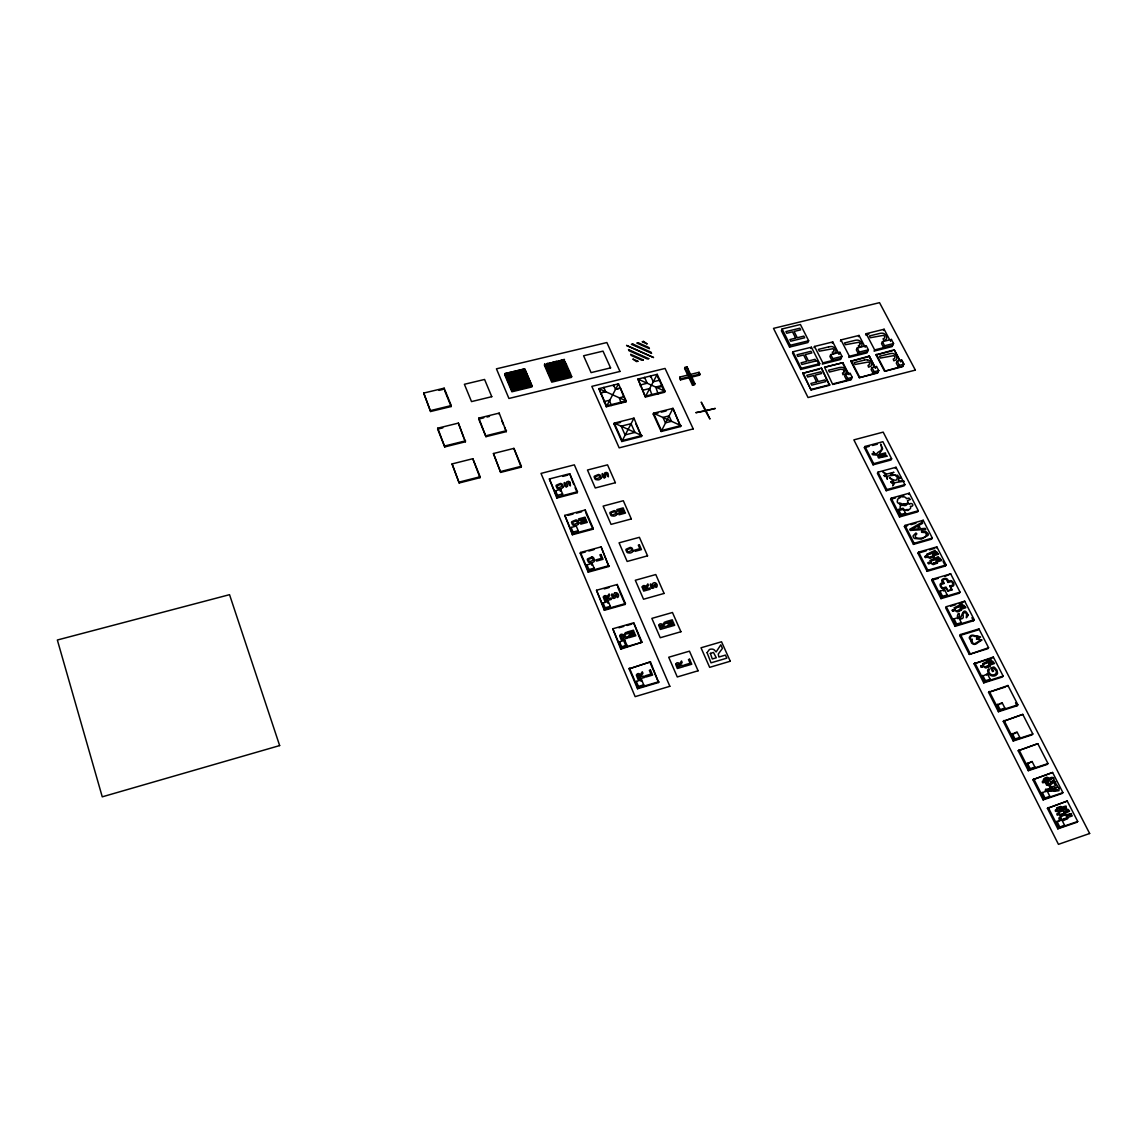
<?xml version="1.0" encoding="UTF-8"?>
<svg xmlns="http://www.w3.org/2000/svg" width="1147" height="1147" viewBox="0 0 1147 1147"><rect width="100%" height="100%" fill="white"/><g stroke="black" fill="none" stroke-linecap="round" stroke-linejoin="round"><path stroke-width="1.5" d="M624.312 636.628L626.19 633.961L625.559 632.47L623.524 635.424L622.85 634.649A1.692 1.491 18.8 0 0 621.688 634.234L621.33 634.262A2.767 2.437 18.8 0 0 620.699 634.434L619.753 635.452M423.716 393.063L430.598 411.515L451.129 406.54L451.244 405.565L444.176 388.173L423.716 393.063L430.598 411.515M437.652 429.136L437.753 428.175L458.37 423.114L465.424 441.781L444.764 446.929L437.652 429.136L442.814 427.874M444.176 388.173L444.075 389.148L438.957 390.381M444.764 446.929L437.753 428.175M452.061 463.933L459.187 482.987L479.991 477.682L480.134 476.751L472.808 458.714L452.061 463.933L459.187 482.987M458.37 423.114L463.632 437.337M472.808 458.714L479.991 477.682M478.7 419.056L478.844 418.096L499.189 413.106L506.343 431.616L485.955 436.677L478.7 419.056L483.79 417.809M485.955 436.677L478.844 418.096M499.031 414.067L499.189 413.106M493.425 453.524L500.666 472.406L521.182 467.173L521.369 466.241L513.899 448.377L493.425 453.524L500.666 472.406M902.345 508.695L904.338 509.583A1.534 1.262 26.7 0 1 903.191 509.469M513.899 448.377L521.182 467.173M549.384 478.959L556.84 498.027L577.228 492.694L577.471 491.748L569.729 473.711L549.384 478.959L557.055 497.081L577.471 491.748M555.134 492.536L555.549 490.744L560.668 489.411L562.604 493.956L562.173 495.748M556.84 498.027L557.471 495.303L555.549 490.744M560.238 491.203L560.668 489.411M569.729 473.711L573.715 484.507M564.797 515.376L572.382 534.76L592.913 529.24L593.157 528.323L585.285 509.956L564.797 515.376L572.611 533.828L593.157 528.323M600.584 393.88L600.827 392.876L605.731 391.672M603.566 388.403L603.824 387.399L605.731 391.715L600.813 392.919M570.647 529.197L571.091 527.462L576.253 526.086L578.217 530.717L577.758 532.452M604.397 402.454L604.655 401.45L609.573 400.246L611.236 405.536M572.382 534.76L573.056 532.093L571.091 527.462M606.319 406.755L618.477 383.844L626.19 400.92L625.932 401.88L606.319 406.755L598.906 388.647L618.477 383.844L618.219 384.818M613.344 386.009L613.602 385.005L615.509 389.306L620.398 388.102M585.027 510.888L585.285 509.956M614.032 424.06L614.29 423.114L633.976 418.153L641.546 436.491L621.817 441.509L614.032 424.06L620.584 422.411M580.253 553.37L580.497 552.467L601.114 546.875L608.871 566.475L588.21 572.167L580.253 553.37L585.4 551.979M621.029 403.099L619.38 397.808L624.269 396.604L623.997 397.608L620.398 388.059L615.523 389.263M586.461 566.561L586.934 564.869L592.124 563.435L594.132 568.166L593.644 569.844M621.817 441.509L633.976 418.153L633.703 419.099M640.298 385.865L640.585 384.862L645.403 397.034L664.758 392.231L665.059 391.27L657.217 374.338L637.904 379.069L645.403 397.034M588.21 572.167L588.941 569.586L586.934 564.869M644.284 378.41L644.571 377.406L647.238 383.256M591.637 565.141L592.124 563.435M642.721 391.184L643.008 390.181L649.675 388.532L652.07 395.385M601.114 546.875L608.871 566.475M650.306 376.933L650.607 375.929L653.274 381.779L659.912 380.101L659.611 381.105L657.604 376.761M656.93 375.313L657.217 374.338L645.689 396.073L665.059 391.27L637.904 379.069L640.571 384.905L647.238 383.227M596.497 590.261L604.34 610.29L625.144 604.426L625.43 603.551L617.258 584.483L596.497 590.261L604.612 609.43L625.43 603.551M658.12 393.88L655.726 387.041L662.364 385.392L662.063 386.396L658.751 387.213M653.245 414.182L653.532 413.235L672.959 408.346L680.63 426.512L661.159 431.487L653.245 414.182L658.106 412.963M602.576 604.612L603.078 602.978L608.311 601.501L610.347 606.319L609.831 607.953M604.34 610.29L605.114 607.795L603.078 602.978M661.159 431.487L672.959 408.346L680.63 426.512M607.795 603.15L608.311 601.501M679.97 377.005L680.458 379.901L699.541 375.184L699.899 374.08L699.053 372.302L679.97 377.005L680.458 379.901M687.913 375.499L684.63 368.502L684.974 367.398L687.01 366.911L694.939 383.715L694.58 384.818L692.544 385.32L688.573 376.89M616.971 585.357L617.258 584.483M689.29 373.607L687.01 366.911M692.544 385.32L692.903 384.216L684.974 367.398M612.799 628.771L620.771 649.145L642.033 642.248L633.689 622.807L612.799 628.771L621.072 648.299L642.033 642.248M699.053 372.302L699.541 375.184M675.769 663.984L676.701 662.952A2.781 2.452 22.5 0 1 677.332 662.78L677.676 662.751A1.692 1.491 22.5 0 1 678.694 663.052L679.526 663.941L681.504 660.944L682.164 662.464L680.329 665.059A2.853 2.509 22.8 0 0 680.515 665.805L683.397 665.26L683.956 666.55L677.332 668.5L675.712 664.357M618.993 643.41L619.538 641.818L624.8 640.298L626.879 645.202L626.319 646.779L624.24 641.89L624.8 640.298M620.771 649.145L621.617 646.722L619.538 641.818M633.689 622.807L641.03 641.46M658.808 625.015L659.74 623.997A2.753 2.409 20.6 0 1 660.371 623.825L660.715 623.796A1.677 1.462 20.6 0 1 661.719 624.097L662.536 624.972L664.529 622.047L665.174 623.538L663.339 626.162A2.824 2.466 20.9 0 0 663.511 626.792L666.364 626.276L666.923 627.538L660.342 629.431L658.765 625.373M636.456 674.837L637.402 673.791A2.796 2.495 20.7 0 1 638.047 673.604L638.406 673.576A1.706 1.52 20.7 0 1 639.424 673.877L640.255 674.78L642.291 671.755L642.951 673.289L641.058 676.013A2.868 2.552 21 0 0 641.245 676.658L644.155 676.113L644.7 677.404L637.99 679.397L636.399 675.21M642.177 586.762L643.094 585.773A2.724 2.366 19 0 1 643.725 585.601L644.069 585.587A1.663 1.448 18.9 0 1 645.058 585.873L645.876 586.734L647.854 583.88L648.485 585.328L646.65 587.809A2.796 2.423 19.2 0 0 646.836 588.526L649.661 588.024L650.206 589.257L643.668 591.092L642.119 587.121M629.115 668.844L650.449 661.862L658.622 682.494L637.531 688.745L629.115 668.844L650.449 661.862M603.365 596.827L604.297 595.823A2.738 2.394 17.2 0 1 604.942 595.651L605.286 595.637M635.725 682.938L636.298 681.404L641.603 679.841L643.725 684.845L643.137 686.365M637.531 688.745L638.42 686.408L636.298 681.404M641.015 681.375L641.603 679.841M782.096 328.96L781.394 330.766L789.566 347.068L807.918 342.552L808.664 340.759L800.42 324.501L782.096 328.96L790.283 345.276L789.566 347.068M793.007 351.771L792.52 352.975L800.792 369.463L819.216 364.846L819.732 363.656L811.402 347.226L793.007 351.771L801.28 368.273L800.792 369.463M810.9 348.43L811.402 347.226M802.714 373.32L821.424 368.072L829.568 385.277L811.072 389.98L802.714 373.32L819.488 369.105M813.997 347.656L814.499 346.451L832.765 341.935L838.873 353.835M811.072 389.98L802.972 372.703M814.499 346.451L822.843 362.882L822.327 364.072L840.622 359.484L841.998 356.402L839.891 352.301L830.729 354.581L829.912 356.473L832.005 360.588L832.837 358.696L830.729 354.581M821.424 368.072L829.568 385.277M832.235 343.154L832.765 341.935M824.564 367.284L842.887 362.681L824.564 367.284L832.722 384.474L851.088 379.8L852.221 377.334L850.099 373.176L845.511 374.338L844.651 376.216L846.773 380.36L847.633 378.496L852.221 377.334M840.421 341.118L840.952 339.913L859.046 335.44L865.211 347.269M839.045 354.194L839.891 352.301M867.519 351.699L849.368 356.244L848.823 357.434L866.96 352.889L868.394 349.806L866.257 345.72L857.196 347.985L856.322 349.878L858.443 353.964L859.318 352.072L868.394 349.806M858.501 336.659L859.046 335.44M876.466 366.51L878.717 370.596L877.512 373.076L859.318 377.707L850.816 361.233L869.254 356.057L875.476 368.001M889.542 339.526L884.108 329.246L866.171 333.691L865.612 334.895L868.867 334.092M869.254 356.057L874.258 367.155M859.318 377.707L877.813 372.474M892.653 345.405L874.659 349.907L874.086 351.111L892.065 346.595L893.556 343.512L891.42 339.455L882.43 341.691L881.527 343.598L883.663 347.656L884.566 345.763L893.556 343.512M883.534 330.465L884.108 329.246M900.768 361.993L901.714 360.115L903.865 364.216L899.363 365.348L898.431 367.226L896.266 363.126L897.198 361.248L901.714 360.115L903.879 364.216L902.632 366.696L884.581 371.284L876.021 354.896L894.302 349.763L899.793 360.144M876.566 366.481L872.021 367.628L871.118 369.506L873.268 373.621L874.172 371.757L878.717 370.596M890.502 341.362L891.42 339.455M877.355 373.119L878.616 370.624M884.581 371.284L902.933 366.079M705.376 410.941L715.298 408.432L695.813 412.691L705.376 410.941L709.95 419.042L706.05 410.769M864.365 447.66L864.967 446.484L882.889 441.71L891.663 458.814L891.033 459.99L873.082 464.836L864.365 447.66L869.254 446.369M873.082 464.836L873.684 463.66L891.663 458.814M878 472.163L877.383 473.324L886.215 490.715L904.252 485.755L904.897 484.608L896.008 467.273L878 472.163L886.846 489.568L886.215 490.715M895.363 468.435L896.008 467.273M890.588 499.318L891.219 498.185L909.299 493.181L918.303 510.745L917.643 511.877L899.52 516.953L890.588 499.318L895.506 497.956M904.768 514.544L905.557 513.168L903.047 508.236L898.445 509.512L897.671 510.888L902.259 509.612M908.639 494.328L909.299 493.181M899.52 516.953L900.969 514.458L905.557 513.168M904.381 526.516L905.04 525.398L923.192 520.265L932.325 538.072L931.636 539.176L913.442 544.381L904.381 526.516L907.678 525.584M922.518 521.398L923.192 520.265M913.442 544.381L914.116 543.277L932.325 538.072M917.93 553.227L918.604 552.123L936.841 546.89L946.103 564.926L945.4 566.016L927.12 571.335L917.93 553.227L926.217 550.847M936.153 547.979L936.841 546.89M927.12 571.335L927.808 570.26L946.103 564.926M931.679 580.296L932.368 579.221L950.691 573.858L960.068 592.153L959.336 593.214L940.984 598.648L931.679 580.296L938.332 578.346M950.691 573.858L944.985 576.396M939.092 592.454L939.952 591.164L944.598 589.787L947.221 594.935L946.347 596.225M943.737 591.078L944.598 589.787M940.984 598.648L942.562 596.311L947.221 594.935M946.318 606.691L945.601 607.738L955.05 626.348L973.473 620.771L974.219 619.738L964.713 601.2L946.318 606.691L955.781 625.316L974.219 619.738M964.713 601.2L958.964 603.752M953.128 620.097L954.017 618.85L958.677 617.444L961.329 622.649L960.44 623.896M1045.892 791.745L1047.268 790.197L1045.964 788.935L1045.204 790.326L1047.082 790.727L1049.835 796.348L1048.774 797.409M957.788 618.692L958.677 617.444M955.05 626.348L956.655 624.054L961.329 622.649M959.724 635.553L960.455 634.535L978.936 628.914L988.571 647.711L987.796 648.715L969.287 654.421L959.724 635.553L978.176 629.947L978.936 628.914M969.287 654.421L988.571 647.711M974.032 663.755L993.345 657.016L1003.123 676.07L1002.335 677.045L983.739 682.881L974.032 663.755L990.879 658.536M992.571 658.02L993.345 657.016M981.789 676.544L987.438 673.877L990.162 679.239L989.216 680.429M986.492 675.081L987.438 673.877M983.739 682.881L985.445 680.716L990.162 679.239M988.542 692.344L1007.955 685.49L1017.876 704.817L1017.059 705.778L998.392 711.742L988.542 692.344L1005.46 687.01M1007.166 686.48L1007.955 685.49M1003.912 709.276L1004.887 708.115L1002.12 702.681L996.428 705.362L999.567 704.358M1001.145 703.857L1002.12 702.681M998.392 711.742L1000.141 709.635L1004.887 708.115M1003.252 721.348L1022.78 714.38L1032.83 733.98L1031.999 734.912L1013.231 741.019L1003.252 721.348L1022.78 714.38M1018.808 738.539L1019.812 737.406L1017.002 731.901L1011.253 734.582L1016.013 733.033M1013.231 741.019L1015.052 738.955L1019.812 737.406M1018.178 750.74L1037.806 743.672L1048 763.544L1047.139 764.447L1028.3 770.698L1018.178 750.74L1037.806 743.672M1032.099 761.536L1026.307 764.203L1032.099 761.536L1034.938 767.114L1033.92 768.218M1028.3 770.698L1030.164 768.705L1034.938 767.114M1032.859 779.673L1052.588 772.476L1062.925 792.634L1062.036 793.509L1043.125 799.889L1032.859 779.673L1052.588 772.476M1041.103 793.351L1046.953 790.684M1043.125 799.889L1045.032 797.968L1049.835 796.348M1047.412 808.348L1067.24 801.05L1077.721 821.467L1076.804 822.313L1057.821 828.851L1047.412 808.348L1067.24 801.05M1063.513 826.356L1064.602 825.338L1061.678 819.589L1055.785 822.27L1058.996 821.166M1060.602 820.621L1061.678 819.589M1057.821 828.851L1059.785 826.987L1064.602 825.338M869.211 364.803L868.91 365.018A6.825 5.405 22.7 0 1 868.021 365.434L868.566 367.198L870.516 366.409A3.986 3.154 22.8 0 0 871.419 365.477A3.24 2.552 22.8 0 0 871.663 364.359A4.244 3.355 22.8 0 0 871.577 363.8A5.032 3.986 22.8 0 0 871.476 363.398L871.304 362.968A7.484 5.936 22.7 0 0 871.017 362.395A5.678 4.502 22.8 0 0 869.512 360.631A3.627 2.868 22.8 0 0 867.347 359.814M843.676 372.388L843.475 372.531A6.853 5.463 22.1 0 1 842.486 373.019L843.002 374.797L844.995 373.994A4 3.183 22.3 0 0 845.898 373.062A3.24 2.581 22.3 0 0 846.156 371.929A4.258 3.398 22.2 0 0 846.085 371.37A5.061 4.029 22.2 0 0 845.97 370.954L845.812 370.538A7.527 5.993 22.2 0 0 845.525 369.951A5.706 4.545 22.2 0 0 844.006 368.187A3.642 2.896 22.2 0 0 841.855 367.355A9.577 7.628 22.3 0 0 838.772 367.7L828.521 370.252L829.439 372.044L840.679 369.248L842.973 369.549A1.936 1.548 22.2 0 1 843.633 370.123L843.92 370.596M859.519 345.061L859.218 345.276A6.796 5.348 22.1 0 1 858.343 345.691L858.859 347.441L860.823 346.666A3.971 3.126 22.2 0 0 861.712 345.734A3.212 2.538 22.3 0 0 861.956 344.63A4.23 3.326 22.2 0 0 861.884 344.071A5.004 3.943 22.2 0 0 861.77 343.67L861.612 343.254A7.456 5.878 22.2 0 0 861.325 342.681A5.649 4.459 22.2 0 0 859.82 340.946A3.613 2.853 22.2 0 0 857.684 340.129A9.491 7.484 22.3 0 0 854.644 340.458L844.507 342.939L845.425 344.702L858.816 342.279A1.921 1.52 22.2 0 1 859.461 342.838L859.748 343.311M833.511 351.541L833.209 351.756A6.825 5.405 21.5 0 1 832.321 352.158L832.837 353.921L834.815 353.133A3.986 3.154 21.6 0 0 835.719 352.201A3.226 2.552 21.7 0 0 835.977 351.097A4.244 3.355 21.6 0 0 835.905 350.538A5.032 3.986 21.6 0 0 835.805 350.136L835.647 349.72A7.484 5.936 21.6 0 0 835.36 349.132A5.678 4.502 21.6 0 0 833.855 347.383A3.627 2.868 21.6 0 0 831.704 346.566A9.52 7.556 21.7 0 0 828.636 346.896M614.706 592.999L615.695 592.712A1.649 1.434 17.7 0 1 616.283 592.755L616.441 592.798A2.165 1.878 17.7 0 1 617.731 593.63C619.681 594.763 617.903 599.48 616.513 596.612A2.609 2.28 17.6 0 0 616.885 596.383C617.616 592.612 614.276 594.433 615.222 597.687A1.864 1.62 17.6 0 1 614.663 598.161A2.079 1.807 17.6 0 1 614.032 598.347A1.721 1.505 17.6 0 1 613.229 598.304M1062.509 810.958C1066.81 807.961 1073.277 809.739 1063.627 812.004C1076.976 808.649 1064.344 813.868 1060.674 814.212A2.208 1.85 40.3 0 0 1059.713 815.13L1058.294 811.187L1063.04 809.667L1059.341 811.961L1061.735 811.23M1060.402 807.631C1077.277 802.226 1050.494 813.653 1065.921 807.345C1069.018 809.954 1058.939 808.191 1058.523 810.155A2.093 1.749 40.1 0 0 1057.634 810.986L1056.573 807.846L1060.875 806.47L1057.505 808.549L1059.699 807.875M1077.721 821.467L1058.71 828.005L1048.286 807.488M1062.925 792.634L1043.985 799.029L1033.705 778.784M1048 763.544L1029.146 769.795L1019.009 749.823M1032.83 733.98L1014.063 740.087L1004.055 720.402M1017.876 704.817L999.18 710.796L989.316 691.383M1003.123 676.07L984.513 681.906L974.792 662.751M950.619 606.247L955.623 604.741M638.42 686.408L643.725 684.845M960.068 592.153L941.701 597.601L932.368 579.221M658.952 681.676L637.847 687.942L629.416 668.027M621.617 646.722L626.879 645.202M929.529 549.886L934.504 548.467M618.936 627.782L623.767 626.405M626.979 625.488L631.796 624.111M605.114 607.795L610.347 606.319M910.976 524.652L915.923 523.247M918.303 510.745L900.18 515.82L891.219 498.185M604.211 588.913L609 587.579M898.789 497.052L903.721 495.69M588.941 569.586L594.132 568.166M609.143 565.586L588.454 571.278L580.497 552.467M886.846 489.568L904.897 484.608M588.841 551.047L593.988 549.642M573.056 532.093L578.217 530.717M872.509 445.495L877.383 444.19M567.98 515.404L573.099 514.042M576.511 513.139L581.629 511.791M557.471 495.303L562.604 493.956M562.733 476.421L567.808 475.102M459.316 482.055L480.134 476.751M500.823 471.489L521.369 466.241M811.345 389.378L829.84 384.675M832.994 383.872L851.361 379.198M850.816 361.233L868.967 356.674M876.021 354.896L892.366 350.796M864.279 360.129L854.142 362.667L855.06 364.459L868.494 361.993A1.936 1.534 22.8 0 1 869.139 362.552L869.44 363.04M661.332 412.146L666.192 410.927M832.837 358.696L841.998 356.402M801.28 368.273L819.732 363.656M822.843 362.882L841.152 358.294M828.621 346.867L818.428 349.391L819.331 351.183L832.822 348.731A1.936 1.534 21.6 0 1 833.482 349.305L833.769 349.778M444.878 445.968L465.553 440.835M486.099 435.731L506.515 430.655M692.903 384.216L694.939 383.715M790.283 345.276L808.664 340.759M688.931 375.8L690.967 375.298M680.802 378.797L699.899 374.08M486.973 417.035L489.511 416.404M684.63 368.502L686.652 368.015M430.698 410.54L451.244 405.565M925.93 555.564C928.683 554.933 927.177 560.41 925.93 555.564M1050.666 787.028L1050.122 787.745M591.709 557.084L587.522 558.933A2.695 2.323 15.8 0 0 587.336 559.722L588.325 561.987A3.326 2.882 15.9 0 0 589.243 562.546L591.451 562.761A7.412 6.409 15.8 0 0 592.555 562.474L593.745 561.858A3.24 2.796 15.9 0 0 594.332 561.198L594.461 560.94A2.695 2.323 15.9 0 0 594.648 560.152L593.716 557.972A2.638 2.28 15.9 0 0 592.97 557.442M566.475 486.715A1.807 1.534 14 0 1 565.614 486.658A1.979 1.677 14 0 1 564.869 486.299L564.023 483.002A1.979 1.677 13.9 0 1 564.625 482.529L566.016 485.597L566.374 482.787A1.936 1.649 14 0 1 566.489 482.357L566.733 481.969A1.878 1.591 14 0 1 567.134 481.697L568.095 481.425A1.606 1.362 14 0 1 568.668 481.468L568.812 481.511M1050.681 787.028L1051.254 789.81L1049.19 791.029L1052.1 790.828L1048.516 791.315L1047.612 788.95L1049.62 788.433L1048.501 790.125L1050.179 789.265L1050.122 788.032M523.849 369.047L525.082 369.592M522.444 369.377L525.598 370.796M521.039 369.721L526.115 372.001M519.634 370.051L526.631 373.205M518.229 370.395L527.147 374.424M516.81 370.725L527.677 375.628M515.404 371.069L528.193 376.833M513.999 371.399L528.71 378.037M512.58 371.743L529.226 379.241M511.175 372.072L529.742 380.46M509.755 372.417L530.258 381.664M508.35 372.746L530.789 382.883M506.931 373.09L531.305 384.087M505.512 373.42L531.821 385.306M505.067 374.194L531.376 386.08M505.583 375.413L529.971 386.424M506.085 376.617L528.552 386.768M506.601 377.822L527.147 387.113M507.117 379.04L525.727 387.442M507.634 380.245L524.322 387.786M508.135 381.464L522.903 388.13M508.651 382.682L521.484 388.475M509.168 383.887L520.078 388.819M509.684 385.105L518.659 389.163M510.2 386.324L517.24 389.507M510.716 387.543L515.82 389.851M511.232 388.761L514.401 390.195M511.748 389.98L512.981 390.539M651.209 587.852L650.249 584.397A2.022 1.749 19.3 0 1 650.851 583.88L652.199 587.092L652.629 584.138A1.979 1.721 19.4 0 1 652.729 583.68L652.973 583.278A1.921 1.663 19.4 0 1 653.36 582.991L654.335 582.69A1.634 1.419 19.4 0 1 654.923 582.733L655.066 582.776A2.108 1.821 19.4 0 1 656.256 583.479C658.278 584.54 656.715 589.415 655.181 586.561A2.595 2.251 19.4 0 0 655.554 586.332C656.342 582.647 653.001 584.526 653.919 587.608A1.85 1.606 19.3 0 1 653.374 588.081A2.065 1.792 19.3 0 1 652.758 588.282A1.706 1.491 19.3 0 1 651.955 588.225M612.484 597.931L611.552 594.433A2.036 1.778 17.6 0 1 612.154 593.917L613.487 597.157L613.946 594.16A1.993 1.735 17.7 0 1 614.075 593.702L614.319 593.3A1.993 1.735 17.7 0 1 614.792 592.927M570.073 482.313C571.521 492.737 567.966 476.263 567.665 485.955A1.807 1.534 14 0 1 567.005 486.543A2.022 1.706 14 0 1 566.403 486.729M894.101 349.821L899.592 360.201M897.198 361.248L899.363 365.348M882.43 341.691L884.566 345.763M866.171 333.691L874.659 349.907M876.308 354.28L884.882 370.667M869.096 356.086L875.319 368.029M872.021 367.628L874.172 371.757M857.196 347.985L859.318 352.072M840.952 339.913L849.368 356.244M851.103 360.617L859.605 377.105M842.887 362.681L849.052 374.696M842.615 363.284L848.006 373.807M943.092 561.514L945.4 566.016M971.896 617.688L973.473 620.771M1015.539 702.81L1017.059 705.778M845.511 374.338L847.633 378.496M898.445 509.512L900.969 514.458M939.952 591.164L942.562 596.311M954.017 618.85L956.655 624.054M982.721 675.354L985.445 680.716M997.388 704.186L1000.141 709.635M1012.242 733.449L1015.052 738.955M1027.325 763.113L1030.164 768.705M1042.15 792.29L1045.032 797.968M1056.86 821.238L1059.785 826.987M864.967 446.484L873.684 463.66M905.04 525.398L914.116 543.277M918.604 552.123L927.808 570.26M960.455 634.535L970.047 653.417M816.951 360.373L819.216 364.846M627.38 551.004L627.237 550.675A1.649 1.419 17.6 0 1 627.595 549.341L630.334 548.581A1.677 1.448 17.6 0 1 631.596 549.313A1.835 1.577 17.6 0 1 631.825 549.786L631.868 549.943A1.491 1.276 17.6 0 1 631.854 550.417L628.728 551.893A1.692 1.448 17.6 0 1 627.366 550.99M690.609 376.402L693.921 383.413M689.533 374.653L690.365 376.431M705.763 410.167L701.218 402.11L705.09 410.339M660.228 382.424L664.084 390.769M624.642 399.027L625.932 401.88M635.839 423.845L641.546 436.491M524.566 369.864L531.893 386.94L511.892 391.787L504.637 374.639M575.12 487.776L577.228 492.694M585.687 512.422L592.913 529.24M617.66 586.949L625.144 604.426M650.134 662.694L658.622 682.494M501.985 421.178L503.361 424.462M504.508 427.214L506.343 431.616M444.706 390.74L451.129 406.54M464.22 438.828L465.424 441.781M561.93 485.769L561.973 485.927A1.477 1.247 13.7 0 1 561.958 486.385L558.804 487.79A1.663 1.419 13.7 0 1 557.757 485.324L560.482 484.593A1.663 1.405 13.7 0 1 561.915 485.755M619.695 635.825L621.244 639.926L627.911 638.004L627.38 636.728L624.484 637.259A2.839 2.509 19.1 0 1 624.312 636.628M603.308 597.186L604.827 601.214L611.451 599.351L610.921 598.103L608.053 598.605A2.81 2.452 17.5 0 1 607.881 597.974L609.76 595.379L609.129 593.917L607.093 596.798L606.29 595.924A1.677 1.462 17.2 0 0 605.286 595.637M893.871 358.796A7.886 6.208 23.2 0 1 893.255 359.054L893.8 360.818L895.735 360.029A3.971 3.126 23.4 0 0 896.624 359.097A3.212 2.538 23.4 0 0 896.854 357.993A3.943 3.111 23.4 0 0 896.811 357.62A5.004 3.943 23.3 0 0 896.653 357.032L896.495 356.617A5.878 4.617 23.3 0 0 894.703 354.28A3.627 2.853 23.3 0 0 892.538 353.462A9.491 7.484 23.5 0 0 889.513 353.806L879.434 356.301L880.366 358.079L893.685 355.642A1.921 1.505 23.4 0 1 894.345 356.201L894.631 356.674A2.065 1.62 23.4 0 1 894.689 358.237M869.584 363.341A1.893 1.505 22.8 0 1 869.44 364.574M864.293 360.158A9.534 7.556 22.9 0 1 867.347 359.785M844.077 370.911A1.907 1.52 22.3 0 1 843.92 372.158M883.735 338.451A7.857 6.151 22.6 0 1 883.118 338.723L883.663 340.458L885.599 339.684A3.957 3.097 22.8 0 0 886.473 338.766A3.197 2.509 22.8 0 0 886.717 337.662A3.928 3.083 22.8 0 0 886.674 337.304A4.975 3.9 22.7 0 0 886.516 336.716L886.359 336.3A5.85 4.574 22.7 0 0 884.581 333.992A3.599 2.824 22.7 0 0 882.43 333.189A9.448 7.412 22.9 0 0 879.405 333.519L869.369 335.971L870.286 337.734L883.563 335.34A1.907 1.491 22.8 0 1 884.208 335.899L884.509 336.372A2.05 1.606 22.8 0 1 884.552 337.906M859.892 343.627A1.893 1.491 22.2 0 1 859.748 344.846M833.912 350.079A1.893 1.505 21.6 0 1 833.754 351.312M901.9 509.096A1.878 1.534 26.7 0 1 900.481 506.286A2.05 1.677 26.6 0 1 900.381 505.268A2.954 2.409 26.5 0 0 902.001 505.268A2.409 1.964 26.6 0 0 903.219 505.268A2.997 2.452 26.6 0 0 906.962 504.307A3.24 2.638 26.6 0 0 908.41 503.132A2.552 2.079 26.7 0 1 909.299 504.322C912.094 501.325 915.148 507.046 910.317 506.3A2.566 2.093 26.8 0 1 910.517 508.264A2.366 1.936 26.8 0 1 909.112 509.282A2.108 1.721 26.8 0 1 906.044 510.042A1.52 1.233 26.8 0 1 904.725 510.085A2.065 1.677 26.7 0 1 903.392 510.171M604.397 477.726A2.007 1.692 15.5 0 0 604.999 477.553A1.792 1.52 15.5 0 0 605.544 477.109C605.774 467.159 609.63 483.561 607.996 473.353A2.05 1.721 15.6 0 0 606.734 472.564A1.591 1.348 15.6 0 0 606.017 472.478L605.057 472.75A1.864 1.577 15.6 0 0 604.684 473.023L604.225 476.55L602.591 473.568A1.964 1.663 15.5 0 0 602.003 474.041L602.906 477.31A1.964 1.663 15.5 0 0 603.623 477.668A1.792 1.52 15.5 0 0 604.469 477.711M568.711 481.482A1.936 1.649 14 0 1 569.858 482.227M591.608 556.869A3.24 2.796 15.9 0 1 592.884 557.227M677.074 664.672L677.877 666.88L679.569 666.393L678.407 664.17L677.074 664.672M896.094 475.933C898.588 480.005 898.89 472.808 896.094 475.933M511.992 378.682L514.272 384.646L526.014 381.808L525.14 379.743L520.695 380.818L517.369 376.187L512.924 376.833A3.083 2.538 11.4 0 0 512.551 377.191A3.412 2.81 11.4 0 0 512.049 378.238L511.992 378.682M890.875 481.969C892.825 486.056 894.402 479.073 890.889 481.869M1043.498 779.444L1045.476 783.329L1048.487 783L1047.225 780.361L1047.254 782.34L1046.064 782.526L1046.48 781.58C1040.687 775.917 1054.896 785.294 1053.95 779.731C1055.226 775.272 1041.906 784.118 1053.534 777.666C1051.039 776.275 1047.211 779.874 1044.602 779.688C1051.699 777.666 1045.921 775.544 1043.498 779.444M660.099 625.688L660.901 627.853L662.579 627.366L661.432 625.201L660.099 625.688M884.065 475.575C886.058 479.016 886.559 472.951 884.065 475.575M881.699 447.975C882.086 451.646 877.14 451.402 876.853 453.868L875.132 453.811L873.311 451.717L874.602 454.915L877.742 455.187L877.885 456.348A7.585 6.136 25 0 0 878.516 457.94L887.276 456.162L886 455.674L885.427 452.879L878.788 454.628L882.645 448.907L880.724 444.061L881.699 447.975M637.775 675.526L638.564 677.762L640.27 677.26L639.123 675.024L637.789 675.397M643.453 587.422L644.227 589.558L645.89 589.085L644.858 587.035L643.453 587.422M968.168 615.093C963.394 623.079 969.946 610.505 963.408 613.086A1.62 1.333 31.2 0 0 963.079 613.573L963.251 617.387A2.423 2.007 31.2 0 1 962.777 618.176L962.018 618.692A3.928 3.255 31.2 0 1 960.942 618.95L957.845 617.373A3.943 3.269 31.2 0 1 957.329 616.211L958.046 613.889A3.885 3.212 31.2 0 1 959.136 613.33C960.77 629.072 961.587 601.315 968.168 615.093M707.068 652.614L711.011 662.837L726.811 658.163L725.434 655.095L718.868 657.03L718.251 654.077L722.438 648.399L720.818 644.8L716.158 651.94L714.137 649.79A3.943 3.455 23.8 0 0 712.961 649.259A4.101 3.584 23.8 0 0 712.144 649.102L710.882 649.13A6.681 5.85 23.9 0 0 709.362 649.56L707.068 652.614M621.043 636.141L621.832 638.334L623.524 637.847L622.491 635.725L621.043 636.141M604.641 597.501L605.401 599.652L607.093 599.178L605.974 597.028L604.641 597.501M982.75 663.626L984.441 667.339L985.861 667.998L990.205 666.307L985.502 666.722L994.506 663.482L993.632 662.78L988.585 664.328L993.488 662.493L992.872 661.289L983.968 663.927L987.868 661.776L991.797 661.289L990.893 659.525L982.75 663.626M971.022 640.886L971.538 643.051L973.33 644.213A3.455 2.868 32.3 0 0 974.721 644.37L976.412 643.797A5.764 4.789 32.2 0 0 977.301 643.023L982.018 639.997L977.23 639.037L980.57 637.029L976.914 635.768A19.771 16.445 32.8 0 0 974.878 635.811A4.086 3.384 32.2 0 0 971.265 635.366A4.058 3.369 32.2 0 0 970.319 635.94L969.358 637.331A2.194 1.821 32.1 0 0 969.358 638.191L971.022 640.886M954.333 607.709L955.967 611.294L957.358 611.925L961.559 610.118L956.956 610.821L965.86 607.623L964.871 606.978L960.039 608.412L964.856 606.663L964.269 605.516L955.523 607.967L959.365 605.946L963.208 605.501L962.204 603.824L954.333 607.709M971.767 640.915L973.172 643.467A2.753 2.28 32.3 0 0 974.807 643.653L981.273 639.926L976.484 639.123L976.771 637.875L979.466 636.786L974.663 636.442A3.283 2.724 32.2 0 0 971.222 636.184L970.061 638.076L971.222 639.754L972.14 639.08L971.767 640.915M980.785 666.335L981.674 666.665L980.8 666.264M872.207 453.997C873.928 457.08 874.717 451.803 872.207 453.911M930.246 560.453L931.837 563.994L933.228 564.625L937.515 563.048L932.884 563.406L941.759 560.424L940.913 559.75L935.938 561.17L940.769 559.478L940.196 558.331L931.436 560.754L935.278 558.747L939.135 558.317L938.275 556.653L930.246 560.453M927.048 554.187L928.64 557.7L930.016 558.331L934.303 556.768L929.687 557.127L938.547 554.159L937.701 553.485L932.74 554.904L937.558 553.212L936.984 552.065L928.238 554.474L932.081 552.481L935.923 552.065L935.063 550.388L927.048 554.187M952.397 610.304L953.257 610.62L952.44 610.175M925.07 556.725L925.944 557.026L925.127 556.582M928.267 563.005L929.142 563.32L928.324 562.876M903.936 481.267L895.004 482.658L892.724 485.912L893.943 482.299L893.155 480.765C883.893 472.98 895.19 483.03 896.854 479.432C896.911 475.632 904.883 477.496 898.832 478.629L898.359 480.65L903.936 481.267M893.728 472.363C881.67 476.622 907.865 473.424 887.577 476.077L887.276 479.303L885.957 474.5L882.86 471.847L886.631 474.055L893.728 472.363M1060.961 818.743C1057.907 822.213 1058.624 814.255 1060.961 818.743M1057.032 810.757C1054.365 813.639 1055.111 807.001 1057.032 810.757M1058.81 814.399C1055.842 817.596 1056.702 810.255 1058.81 814.399M1044.128 782.068C1041.361 785.136 1042.107 778.11 1044.128 782.068M996.485 672.214C996.126 675.511 990.793 675.87 989.417 673.017A3.785 3.154 33.7 0 1 988.958 672.013L988.8 671.11A2.351 1.964 33.7 0 1 988.915 670.608A2.495 2.079 33.7 0 1 989.302 669.991L988.972 668.687L987.897 669.733A3.24 2.695 33.7 0 0 987.653 670.751C987.553 675.483 994.363 678.149 997.173 674.164A3.914 3.255 33.8 0 0 997.56 673.117L996.958 670.106L994.836 667.654L993.818 666.995L990.693 667.97L992.513 671.554L993.503 671.253L992.241 668.787L993.876 668.271L996.227 670.938A3.928 3.269 33.7 0 1 996.499 672.214M982.09 666.593C980.556 669.318 979.954 663.382 982.09 666.593M953.673 610.562C952.096 613.201 951.551 607.537 953.673 610.562M983.38 666.378C981.947 668.816 981.66 662.636 983.38 666.378M929.557 563.263C928.038 565.844 927.464 560.166 929.557 563.263M926.36 556.983C924.84 559.55 924.296 553.901 926.36 556.983M954.935 610.362C953.257 612.369 953.458 606.863 954.935 610.362M930.819 563.077C929.041 565.055 929.357 559.607 930.819 563.077M1061.505 815.99L1071.513 813.553L1066.165 816.162L1071.499 814.7L1072.259 815.918L1063.169 819.087L1067.986 818.37L1063.842 820.42A1.52 1.276 40.5 0 1 1061.936 819.532L1060.416 816.549A1.52 1.262 40.3 0 1 1060.989 814.814L1065.663 813.84L1061.563 815.918M926.561 534.373C925.959 539.907 910.274 539.334 916.869 533.885L915.923 532.954L913.155 535.749A2.652 2.179 27.8 0 0 913.184 536.61L913.413 537.212A2.968 2.437 27.8 0 0 914.603 538.502L921.356 539.133L928.023 535.405A3.283 2.695 28 0 0 928.138 533.67L925.658 531.333L921.586 531.133L921.6 532.323L925.285 532.581L926.561 534.373M1059.039 788.476L1058.968 790.684L1054.982 791.201A2.437 2.036 39.2 0 1 1051.899 789.781L1051.727 788.018L1052.516 789.58A1.692 1.405 39.2 0 0 1054.652 790.555L1057.462 789.609L1054.251 789.48C1047.455 790.197 1064.975 784.921 1052.573 788.62L1052.301 786.813L1055.527 785.824L1053.763 782.369L1050.007 785.136L1051.025 786.67L1046.136 784.634L1048.329 784.648L1053.62 780.247L1055.756 781.967L1055.326 782.756L1059.039 788.476M514.415 379.17L515.361 382.094L518.716 381.291L517.211 378.453A1.606 1.319 11.4 0 0 516.58 378.152A1.477 1.219 11.4 0 0 515.792 378.08L514.415 379.17M952.125 589.787L947.766 591.164L945.874 587.608C942.002 592.569 936.282 581.586 943.651 583.25C937.242 578.977 949.157 575.479 948.139 581.93C952.024 576.941 957.645 587.909 950.361 586.289L952.125 589.787M949.745 586.002L951.508 589.601L947.967 590.648L945.974 587.063L942.361 588.11L940.612 584.683L944.268 583.436L942.519 579.952L946.031 578.905L948.024 582.475L951.637 581.443L953.386 584.855L949.745 586.002M710.351 653.374L712.301 658.966L716.316 657.776L713.477 652.485L710.351 653.374M908.051 509.598L907.822 509.899A1.548 1.262 26.8 0 1 906.359 509.612L908.051 509.598M910.13 499.49L907.449 500.68A2.566 2.093 26.6 0 1 907.65 502.644A2.366 1.921 26.6 0 1 906.245 503.662A2.108 1.721 26.6 0 1 903.176 504.408A1.505 1.233 26.6 0 1 901.915 504.479A2.05 1.677 26.5 0 1 899.033 503.447A1.878 1.534 26.4 0 1 897.614 500.666A2.05 1.677 26.4 0 1 898.847 498.544A1.505 1.233 26.4 0 1 899.879 497.941A2.108 1.721 26.4 0 1 902.847 497.009A2.366 1.921 26.5 0 1 904.811 497.095A2.566 2.093 26.5 0 1 906.431 498.701L908.983 498.056L910.13 499.49M901.685 503.648L901.456 503.949A1.534 1.262 26.5 0 1 899.477 503.06L901.685 503.648M905.169 503.963L904.94 504.279A1.548 1.262 26.6 0 1 903.492 503.977L905.169 503.963M615.781 513.555L612.67 515.003A1.663 1.419 16.3 0 1 611.58 512.508L614.276 511.763A1.663 1.419 16.4 0 1 615.523 512.48A1.821 1.548 16.4 0 1 615.753 512.953L615.796 513.11A1.477 1.262 16.4 0 1 615.781 513.555M593.343 560.109L590.16 561.614A1.692 1.462 15.9 0 1 589.587 561.442A1.663 1.434 15.9 0 1 588.755 559.492A1.692 1.462 15.9 0 1 589.071 559.048L591.823 558.274A1.692 1.462 15.9 0 1 592.382 558.446A1.663 1.434 15.9 0 1 593.085 559.005A1.85 1.606 15.9 0 1 593.314 559.492L593.357 559.65A1.505 1.305 15.9 0 1 593.343 560.109M599.996 477.381L596.899 478.786A1.649 1.391 15.2 0 1 595.838 476.335L598.519 475.618A1.649 1.391 15.3 0 1 599.738 476.335A1.807 1.52 15.3 0 1 599.967 476.779L600.01 476.937A1.462 1.233 15.3 0 1 599.996 477.381M577.5 522.903L574.332 524.365A1.677 1.448 14.7 0 1 573.271 521.842L576.009 521.096A1.677 1.434 14.7 0 1 577.471 522.258L577.514 522.444A1.491 1.276 14.8 0 1 577.5 522.903M878.014 453.567L878.014 453.567M632.986 551.234L632.843 551.478A3.212 2.767 17.6 0 1 632.284 552.137L631.108 552.754A7.355 6.323 17.5 0 1 630.018 553.026L627.839 552.811A3.312 2.839 17.6 0 1 626.922 552.252L625.918 550.015A2.667 2.294 17.6 0 1 626.09 549.241L630.219 547.406A3.169 2.724 17.6 0 1 631.467 547.764A2.609 2.251 17.6 0 1 632.198 548.28L633.144 550.445A2.667 2.294 17.7 0 1 632.986 551.234M616.885 514.372L616.756 514.616A3.183 2.71 16.4 0 1 616.183 515.247L615.021 515.849A7.298 6.208 16.2 0 1 613.932 516.121L611.781 515.906A3.269 2.796 16.3 0 1 610.864 515.361L609.889 513.153A2.638 2.251 16.3 0 1 610.061 512.394L614.161 510.616A3.14 2.667 16.4 0 1 615.394 510.96A2.595 2.208 16.4 0 1 616.125 511.476L617.057 513.598A2.638 2.251 16.4 0 1 616.885 514.372M601.085 478.184L600.956 478.414A3.154 2.667 15.3 0 1 600.383 479.03L599.236 479.632A7.226 6.093 15.2 0 1 598.161 479.89L596.01 479.661A3.24 2.738 15.2 0 1 595.107 479.131L594.146 476.966A2.624 2.208 15.2 0 1 594.318 476.22L598.404 474.485A3.111 2.624 15.3 0 1 599.623 474.829A2.566 2.165 15.3 0 1 600.354 475.345L601.257 477.424A2.624 2.208 15.3 0 1 601.085 478.184M578.604 523.72L578.475 523.964A3.212 2.753 14.7 0 1 577.887 524.609L576.712 525.226A7.341 6.294 14.6 0 1 575.608 525.498L573.428 525.269A3.298 2.824 14.7 0 1 572.511 524.724L571.55 522.502A2.667 2.28 14.7 0 1 571.736 521.727L575.894 519.921A3.154 2.71 14.7 0 1 577.142 520.279A2.609 2.237 14.7 0 1 577.873 520.795L578.791 522.946A2.667 2.28 14.8 0 1 578.604 523.72M563.048 487.188L562.919 487.418A3.183 2.695 13.7 0 1 562.331 488.048L561.155 488.651A7.283 6.179 13.6 0 1 560.066 488.909L557.901 488.694A3.269 2.781 13.7 0 1 556.998 488.149L556.051 485.97A2.638 2.237 13.6 0 1 556.238 485.21L560.381 483.461A3.14 2.652 13.7 0 1 561.614 483.805A2.581 2.194 13.7 0 1 562.331 484.321L563.234 486.428A2.638 2.237 13.7 0 1 563.048 487.188M671.425 623.136L667.468 625.473L668.199 627.165L674.68 625.301L674.221 624.226L669.088 625.674L673.705 623.065L673.26 622.061L667.64 622.362L672.744 620.885L672.285 619.824L665.805 621.674L666.55 623.366L671.425 623.136M632.527 633.545L628.499 635.925L629.216 637.632L635.796 635.739L635.323 634.664L630.133 636.112L634.821 633.474L634.391 632.47L628.714 632.771L633.89 631.28L633.416 630.205L626.864 632.083L627.581 633.789L632.527 633.545M922.073 522.258L909.7 529.326L910.259 530.43L925.758 529.455L925.199 528.366L920.554 528.753L918.833 525.383L922.618 523.347L922.073 522.258M917.485 526.158L911.406 529.441L918.862 528.853L917.485 526.158M622.291 511.017L618.391 513.182L619.093 514.788L625.445 513.082L625 512.078L619.968 513.383L624.513 510.96L624.097 510.028L618.606 510.243L623.61 508.91L623.165 507.906L616.828 509.598L617.516 511.189L622.291 511.017M584.11 520.322L580.138 522.516L580.826 524.136L587.264 522.415L586.834 521.398L581.744 522.717L586.346 520.279L585.945 519.319L580.396 519.562L585.472 518.2L585.027 517.182L578.59 518.903L579.278 520.509L584.11 520.322M1089.65 833.511L1058.452 844.335L853.87 439.875L883.176 432.118L1089.65 833.511M669.848 686.307L635.151 696.645L541.011 473.41L574.346 464.85L669.848 686.307M698.093 670.78L677.275 676.959L668.715 657.245L689.462 651.166L698.093 670.78M730.266 661.231L709.663 667.353L701.003 647.783L721.535 641.775L730.266 661.231M650.464 670.02L649.345 670.35L650.951 674.106L645.46 675.726L646.019 677.017L652.629 675.067L650.464 670.02M689.576 659.238L688.472 659.554L690.107 663.281L684.687 664.873L685.246 666.163L691.77 664.242L689.576 659.238M279.653 745.579L102.255 796.835L57.35 640.012L229.543 594.676L279.653 745.579M680.917 631.739L660.242 637.732L651.854 618.391L672.457 612.498L680.917 631.739M664.084 593.443L643.539 599.236L635.309 580.253L655.783 574.547L664.084 593.443M647.553 555.836L627.151 561.457L619.065 542.832L639.409 537.312L647.553 555.836M601.014 554.517L599.91 554.818L601.429 558.374L596.053 559.836L596.569 561.069L603.05 559.292L601.014 554.517M639.395 544.868L638.306 545.169L639.854 548.682L634.535 550.144L635.065 551.349L641.46 549.599L639.395 544.868M880.523 457.151L879.305 457.481L878.745 455.603L879.606 455.373L880.523 457.151M882.803 456.535L881.441 456.907L880.523 455.13L881.9 454.757L882.803 456.535M885.097 455.918L883.72 456.291L882.817 454.513L884.179 454.14L885.097 455.918M631.323 518.946L611.05 524.38L603.121 506.099L623.323 500.737L631.323 518.946M615.394 482.715L595.264 487.977L587.465 470.026L607.537 464.85L615.394 482.715M641.833 435.545L622.09 440.577L614.29 423.114L641.833 435.545M680.945 425.58L661.446 430.541L653.532 413.235L680.945 425.58M915.363 370.108L808.047 397.536L773.508 328.372L879.534 302.665L915.363 370.108M693.218 428.906L619.165 447.86L591.823 386.367L665.059 368.445L693.218 428.906M816.678 381.994L810.9 383.456L811.746 385.148L825.783 381.578L824.922 379.901L818.298 381.578L815.058 375.155L821.682 373.478L820.822 371.8L806.814 375.327L807.66 377.019L813.452 375.556L816.678 381.994M671.525 421.293L665.432 422.87L662.966 417.436L669.031 415.902L671.511 421.336M634.951 432.39L625.072 434.942L621.172 426.182L631.036 423.687L634.936 432.433M815.89 360.99L801.896 364.474L801.065 362.81L806.828 361.362L803.617 354.997L797.853 356.43L797.022 354.767L810.986 351.297L811.832 352.961L805.237 354.595L808.449 360.961L815.044 359.312L815.89 360.99M626.19 400.92L606.562 405.794L598.906 388.647L626.19 400.92M795.66 338.136L789.91 339.555L790.742 341.204L804.678 337.777L803.846 336.128L797.265 337.748L794.097 331.454L800.663 329.849L799.832 328.214L785.91 331.598L786.742 333.247L792.491 331.856L795.66 338.136M491.776 396.69L471.517 401.593L464.392 384.288L484.579 379.456L491.776 396.69M571.478 377.363L551.75 382.152L544.366 365.147L564.037 360.445L571.478 377.363M610.577 367.886L591.092 372.617L583.579 355.771L603.007 351.125L610.577 367.886M637.875 361.276L636.513 361.606L632.843 359.025L637.875 361.276M643.309 359.957L641.947 360.287L631.208 355.47L630.678 354.294L643.309 359.957M648.743 358.638L647.381 358.968L629.043 350.753L628.513 349.577L648.743 358.638M653.475 357.491L626.62 345.462L653.475 357.491M619.982 371.442L508.938 398.468L496.436 368.832L606.863 342.537L619.982 371.442M532.079 385.908L512.064 390.783L504.809 373.592L524.753 368.832L532.079 385.937M552.854 380.947L551.621 380.388L552.854 380.947M555.65 380.274L554.245 380.603L550.56 377.98L555.65 380.274M558.446 379.585L557.055 379.929L550.044 376.775L549.513 375.571L558.446 379.585M561.241 378.911L559.851 379.256L548.997 374.366L548.467 373.162L561.241 378.911M564.037 378.238L562.647 378.567L547.951 371.958L547.42 370.753L564.037 378.238M566.833 377.564L565.428 377.893L546.904 369.549L546.388 368.345L566.833 377.564M569.615 376.89L568.224 377.22L545.857 367.155L545.341 365.95L569.615 376.89M571.708 376.374L544.553 364.158L571.708 376.374M548.051 363.327L546.646 363.656L570.905 374.582L570.374 373.377L548.051 363.327M550.832 362.653L549.442 362.982L569.844 372.173L569.328 370.968L550.832 362.653M553.628 361.993L552.223 362.323L568.797 369.778L568.267 368.574L553.628 361.993M556.41 361.319L555.019 361.649L567.736 367.384L567.206 366.18L556.41 361.319M559.191 360.66L557.8 360.99L566.69 364.99L566.159 363.8L559.191 360.66M561.973 360L560.582 360.33L565.629 362.595L561.973 360M564.238 359.455L563.349 359.656L564.582 360.215L564.238 359.455M632.728 344L631.38 344.329L651.568 353.376L651.023 352.186L632.728 344M638.148 342.709L636.8 343.039L649.388 348.674L648.844 347.498L638.148 342.709M643.553 341.419L642.205 341.734L647.209 343.971L643.553 341.419"/></g></svg>
